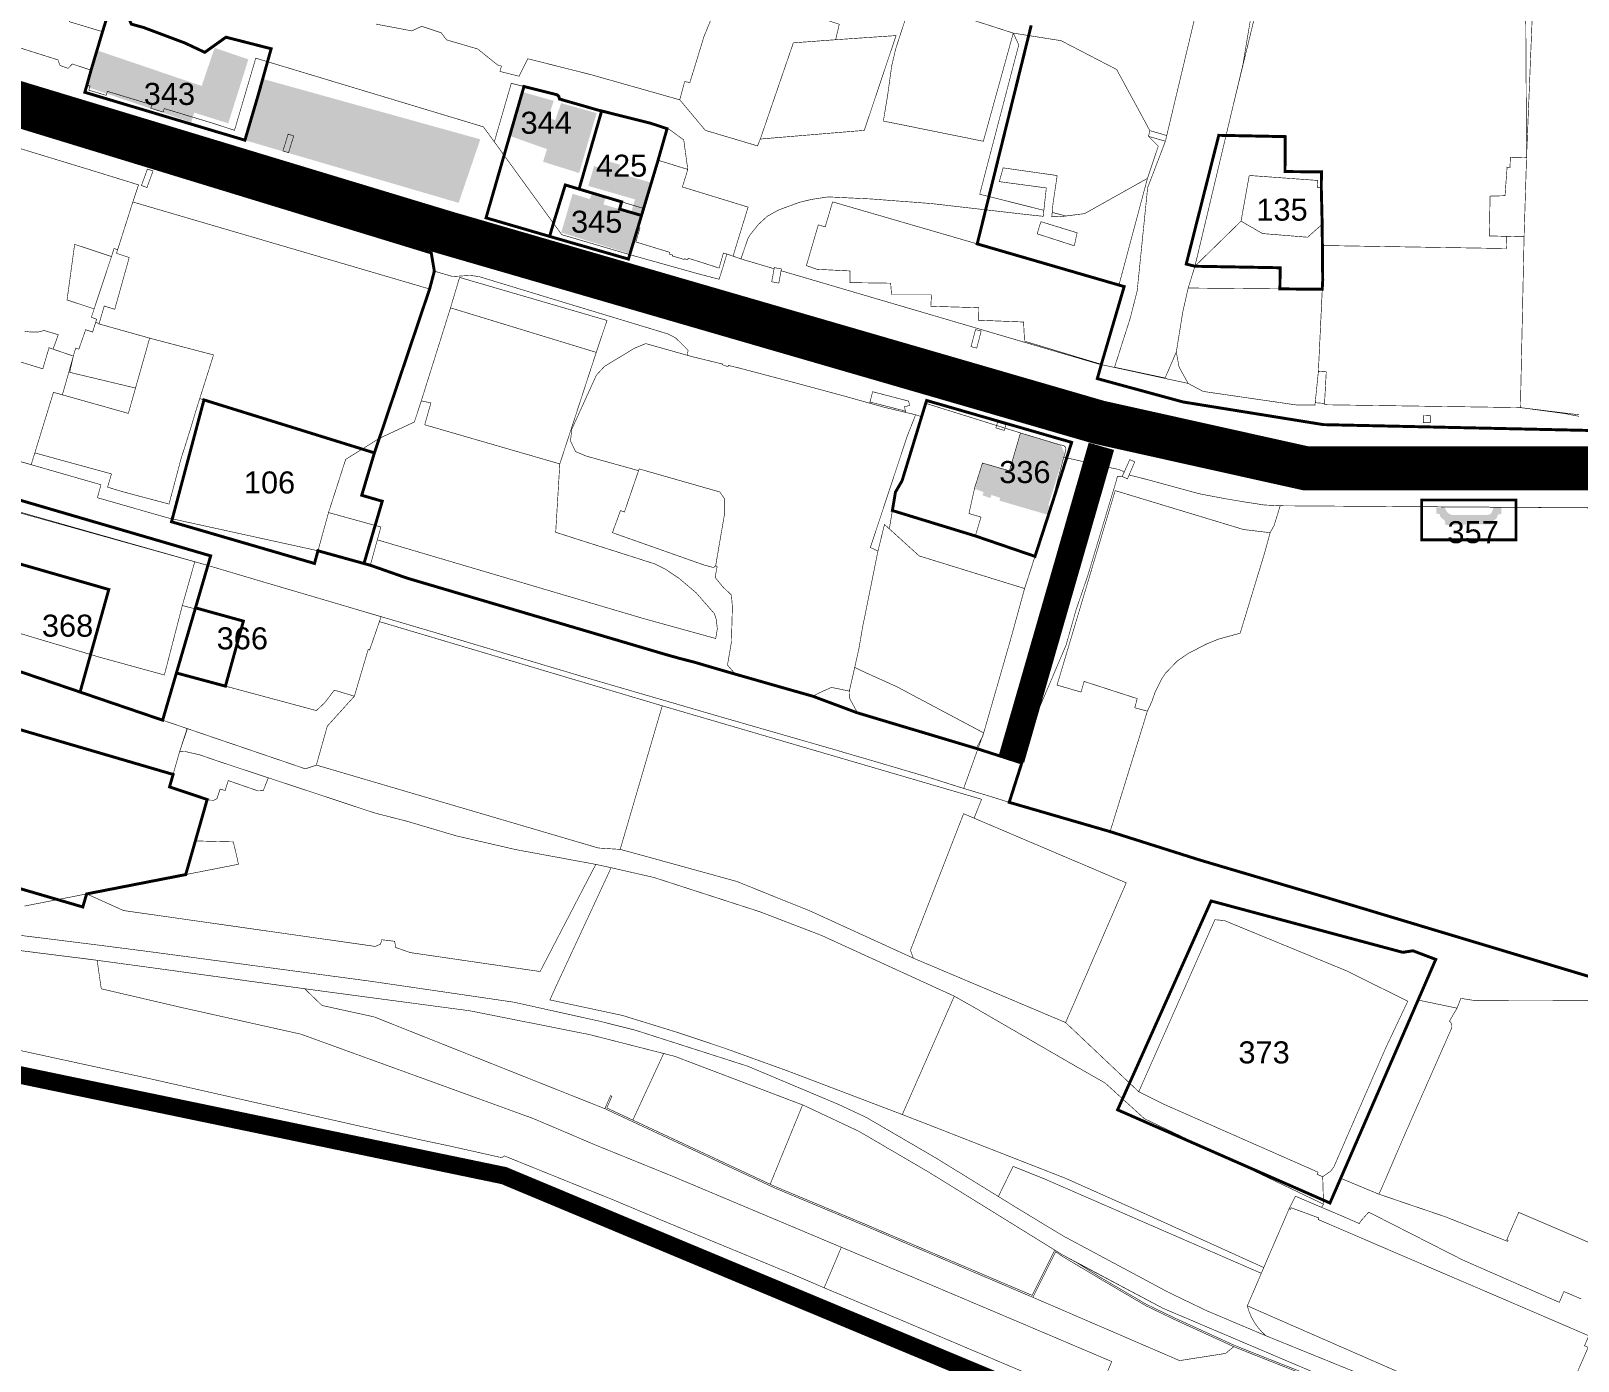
# Model space of a CAD drawing. Header units: millimetres. Extents: x 21689 to 31331, y 37531 to 43751.
# Drawn here: x 28559 to 29086, y 41698 to 42151 of the extents above; entities that cross this region are included whole.
import ezdxf

# ---------------------------------------------------------------- set-up
doc = ezdxf.new("R2010")
doc.units = ezdxf.units.MM
for name, pattern in [('DASHEDX2', [1.5, 1, -0.5]), ('g5_084', [0.4, 0.2, -0.2]), ('МЕЖА', [4, 1, -1, 1, -1])]:
    doc.linetypes.add(name, pattern=pattern)
for name, color, linetype, lineweight in [('0 . 11 - границы ДМ проект', 10, 'МЕЖА', 0), ('00 границы ОКН', 1, 'Continuous', 40), ('00 номер ОКН', 7, 'Continuous', 15), ('00 Разраб границы', 5, 'g5_084', 50), ('CONTUR', 150, 'Continuous', 9)]:
    doc.layers.add(name, color=color, linetype=linetype, lineweight=lineweight)
doc.layers.add('0.1 ОКН', color=1, linetype='Continuous', lineweight=9, transparency=0.4)
doc.layers.add('00 Дороги', color=252, linetype='Continuous', lineweight=9, transparency=0.2)
doc.layers.add('00 Парки и скверы', color=114, linetype='Continuous', lineweight=9, true_color=0x00a945, transparency=0.5)
doc.styles.get("Standard").update_dxf_attribs({"font": 'arial.ttf'})

# ---------------------------------------------------------------- blocks, each defined once
blk = doc.blocks.new('участки все')
at = {"layer": 'CONTUR', "const_width": 0.2}
for points in [[(6113.28, 4050.39), (6057.88, 4073.92), (6023.74, 4092.07), (5978.24, 4120.21), (5954.34, 4134.17), (5935.6, 4143), (5891.62, 4159.72), (5862.56, 4167.13), (5821.76, 4175.24), (5772.3, 4181.83), (5711.33, 4190.2), (5693.03, 4192.68), (5613.28, 4202.7)], [(5613.28, 4207.82), (5693.76, 4197.81), (5712.04, 4195.46), (5788.11, 4185.29), (5836.78, 4178.17), (5865.98, 4171.69), (5878.03, 4168.67), (5916.4, 4156.38), (5947.48, 4143.3), (5956.84, 4138.92), (5980.92, 4124.88), (6008.83, 4107.67), (6023.93, 4098.53), (6059.59, 4079.44), (6072.61, 4073.16), (6092.92, 4064.57), (6148.87, 4041.85)], [(6090.88, 4531.84), (6085.15, 4497.58), (6081.51, 4482.32), (6074.33, 4452.09), (6068.8, 4428.84), (6066.49, 4421.43), (6064.66, 4413.31), (6062.45, 4399.63), (6058.63, 4390.79), (6041.41, 4394.45), (6046.74, 4411.14), (6049.12, 4420.46), (6052.68, 4455.59), (6058.73, 4471.43), (6059.19, 4473.38), (6077.66, 4550.91)], [(6077.66, 4550.91), (6059.19, 4473.38), (6053.44, 4475.04), (6042.13, 4495.86), (6023.19, 4505.68), (6006.91, 4508.26), (5972.21, 4519.42)], [(5664.66, 4504.45), (5681.46, 4499.14), (5682.16, 4497.25), (5684.95, 4496.24), (5686.35, 4497.74), (5692.75, 4495.64), (5691.32, 4490.54), (5692.39, 4490.22), (5691.98, 4488.85), (5697.9, 4487.06), (5698.32, 4488.42), (5713.46, 4483.85), (5713.1, 4482.65), (5717.31, 4481.37), (5717.67, 4482.57), (5734.27, 4477.55), (5741.61, 4475.14), (5748.86, 4499.73), (5826.41, 4476.33), (5853.08, 4439.61), (5876.25, 4432.8), (5899.3, 4426.35), (5906.69, 4424.41), (5908.2, 4429.16), (5909.34, 4433.03), (5914.14, 4431.34), (5925.44, 4428), (5924.62, 4423.57), (5927.04, 4423.1), (5927.82, 4427.32), (6035.75, 4395.6), (6066.46, 4388.94), (6071.6, 4386.21), (6103.4, 4381.59), (6109.68, 4381.59), (6109.76, 4382.37), (6112.93, 4382.12), (6112.92, 4381.67), (6179.67, 4380.7), (6194.71, 4378.68), (6199.6, 4377.73)], [(6233.84, 4346.38), (6097.84, 4347.26), (6092.39, 4347.53), (6086.16, 4348.49), (6079.28, 4349.64), (6073.12, 4350.8), (6070.04, 4351.42), (6052.56, 4356.18), (6046.82, 4357.64), (6046.39, 4357.81), (6048.29, 4362.23), (6046.61, 4363.01), (6044.74, 4358.81), (6042.85, 4359.63), (6039.67, 4360.27), (6030.59, 4362.34), (6024.1, 4363.8), (6024.54, 4365.15), (6024.86, 4366.63), (6024.69, 4367.23), (6024.22, 4367.69), (6023.65, 4367.87), (6022.89, 4367.99), (6009.22, 4372.11), (5977.08, 4382.15), (5975.75, 4377.56), (5973.65, 4378.25), (5970.13, 4379.1), (5970.22, 4379.43), (5969.82, 4380.97), (5971.61, 4381.44), (5971.24, 4382.92), (5969.18, 4383.45), (5959, 4386.11), (5958.1, 4382.61), (5958, 4382.2), (5949.48, 4384.59), (5932.46, 4389.18), (5913.45, 4394.2), (5909.85, 4395.06), (5909.73, 4394.66), (5907.82, 4395.27), (5907.9, 4395.53), (5897.64, 4398.02), (5895.83, 4398.54), (5896.15, 4400.21), (5891.93, 4404.4), (5889.32, 4405.78), (5850.09, 4417.66), (5824.92, 4425.32), (5821.96, 4425.72), (5815.91, 4425.35), (5809.69, 4427.17), (5808.08, 4421.1), (5706.98, 4450.74), (5708.92, 4456.57), (5694.33, 4461.09), (5630.89, 4480.43)], [(6199.6, 4378.25), (6179.67, 4380.7), (6180.92, 4438.88), (6181.76, 4465.86), (6183.94, 4520.01), (6184.88, 4541.5), (6185.54, 4566), (6184.85, 4566), (6184.86, 4571.83), (6184.9, 4588.91), (6184.91, 4591.86), (6195.18, 4606.3), (6197.83, 4674.76), (6198.73, 4682.18), (6201.6, 4691.06)], [(5666.76, 4362.86), (5696.12, 4354.42), (5694.92, 4350.01), (5701.48, 4348.13), (5718.74, 4343.18), (5770.06, 4331.93), (5787.88, 4327), (5800.38, 4322.62), (5856.5, 4306.06), (5888, 4296.76), (5893.2, 4295.28), (5898.26, 4293.99), (5903.23, 4292.52), (5912.23, 4289.9), (5938.74, 4282.35), (5953.71, 4276.76), (5958.28, 4275.43), (5994.96, 4264.75), (5990.01, 4250.98), (5977.48, 4254.95), (5968.97, 4257.45), (5963.25, 4259.14), (5956.8, 4261.04), (5950.9, 4262.74), (5945.91, 4264.24), (5934.73, 4267.44), (5907.02, 4275.42), (5881.16, 4282.95), (5862.09, 4288.51), (5810.17, 4304.01), (5799.37, 4307.19), (5780.81, 4312.66), (5773.02, 4314.96), (5751.35, 4321.34), (5732.09, 4327.06), (5630.4, 4355.94)], [(5905.07, 4515.71), (5901.56, 4507.13), (5896.74, 4491.43), (5894.97, 4491.74), (5893.29, 4485.54), (5863.18, 4494.07), (5841.55, 4499.53), (5838.54, 4493.58), (5832.03, 4495.21), (5832.55, 4497), (5831.16, 4497.46), (5824.47, 4502.85), (5822.73, 4503.36), (5813.87, 4505.96), (5812, 4508.37), (5805.43, 4510.58), (5802, 4509.02), (5789.82, 4511.33)], [(5669.31, 4516.8), (5680.1, 4513.73), (5680.69, 4515.44), (5683.74, 4514.39), (5684.17, 4515.63), (5686.22, 4515.03), (5685.37, 4512.14), (5696.65, 4508.75), (5692.75, 4495.64), (5686.35, 4497.74), (5684.95, 4496.24), (5682.16, 4497.25), (5681.46, 4499.14), (5664.66, 4504.45)], [(6181.46, 4518.89), (6181.76, 4465.86), (6176.26, 4466), (6176.11, 4462.47), (6175.13, 4462.61), (6174.43, 4452.87), (6169.34, 4452.73), (6169.07, 4439.18), (6175.02, 4439.03), (6174.89, 4434.88), (6112.22, 4435.91), (6112.15, 4443.15), (6111.85, 4455.57), (6110.46, 4455.67), (6110.64, 4458.07), (6108.74, 4458.21), (6090.35, 4459.55), (6087.29, 4459.76), (6084.5, 4444.21), (6068.79, 4428.85), (6074.33, 4452.09), (6081.51, 4482.32), (6093.62, 4532.31)], [(5630.89, 4480.43), (5694.33, 4461.09), (5708.92, 4456.57), (5706.98, 4450.74), (5701.8, 4434.48), (5700.58, 4434.88), (5699.71, 4432.15), (5687.16, 4436.32), (5684.57, 4417.37), (5693.79, 4414.31), (5692.85, 4411.45), (5694.65, 4410.81), (5693.28, 4406.44), (5690.91, 4407.23), (5688.59, 4400.6), (5687.51, 4400.94), (5686.72, 4398.24), (5679.8, 4400.61), (5681.59, 4405.52), (5676.73, 4406.96), (5674.67, 4406.41), (5672.23, 4406.42), (5670.15, 4406.72)], [(6218.13, 4182.39), (6113.22, 4213.94), (6070.5, 4226.58), (6039.9, 4236.27), (6052.59, 4277.3), (6054.06, 4280.44), (6055.29, 4283.92), (6057.48, 4288.28), (6058.81, 4290.27), (6062.79, 4294.4), (6066.51, 4296.95), (6072.71, 4300.18), (6076.89, 4301.86), (6084.2, 4303.85), (6092.59, 4331.41), (6094.42, 4338.09), (6095.79, 4340.64), (6097.84, 4347.26), (6097.84, 4347.26), (6230.86, 4346.35)], [(5670.09, 4210.91), (5691.25, 4215.05), (5742.96, 4225.15), (5742.31, 4228.16), (5741.2, 4232.77), (5728.28, 4233.1), (5732.31, 4247.21), (5719.49, 4251.51), (5722.95, 4263.63), (5725.47, 4271.38), (5613.72, 4309.47)], [(5668.5, 4161.74), (5711.17, 4152.47), (5804.86, 4131.31), (5815.43, 4129.07), (5831.62, 4125.44), (5832.63, 4125.26), (5833.59, 4125.79), (5859.45, 4115.34), (5870.62, 4110.84), (5887.23, 4103.86), (5904.65, 4096.66), (5931.94, 4085.4), (5942.48, 4080.88), (5948.34, 4094.69), (5890.36, 4119.07), (5864.54, 4129.54), (5843.52, 4138.49), (5800.94, 4153.96), (5764.26, 4167.27), (5723.15, 4176.45), (5696.23, 4182.73), (5694.81, 4192.44), (5613.28, 4202.7)], [(6040.46, 4055.76), (6002.41, 4071.91), (5974.37, 4083.78), (5948.34, 4094.69), (5890.36, 4119.07), (5864.54, 4129.54), (5843.52, 4138.49), (5800.94, 4153.96), (5764.26, 4167.27), (5723.15, 4176.45), (5696.23, 4182.73), (5694.81, 4192.44), (5694.81, 4192.44), (5711.33, 4190.2), (5765.5, 4182.75), (5771.46, 4177.04), (5789.2, 4173.16), (5867.78, 4141.89), (5882.53, 4135.01), (5925.5, 4114.95), (5955.3, 4102.48), (6013.56, 4077.65), (6063.57, 4056.08), (6079.25, 4058.54), (6082.03, 4060.83), (6086.43, 4059.07), (6103.58, 4052.29)], [(6148.87, 4041.85), (6092.92, 4064.57), (6091.46, 4065.97), (6090.15, 4067.51), (6088.99, 4069.17), (6088.01, 4070.95), (6087.22, 4072.82), (6086.63, 4074.74), (6180.34, 4033.74)], [(6202.99, 4064.55), (6110.75, 4104.15), (6110.99, 4104.69), (6101.57, 4108.15), (6101.33, 4107.59), (6100.87, 4107.8), (6103.02, 4112.08), (6119.81, 4104.94), (6124.84, 4102.74), (6125.16, 4103.48), (6128, 4106.65), (6160.13, 4090.3), (6192.93, 4075.93), (6194.48, 4079.6), (6200.37, 4077.1)], [(6207.66, 4094.33), (6179.08, 4106.58), (6177.05, 4101.91), (6175.05, 4097.28), (6175.49, 4097.09), (6175.27, 4096.71), (6154.08, 4105.08), (6131.42, 4112.79), (6132.24, 4114.45), (6132.81, 4115.74), (6139.77, 4131.95), (6156.23, 4169.3), (6156.33, 4169.75), (6156.27, 4170.63), (6155.85, 4171.41), (6155.51, 4171.72), (6158.08, 4176.14), (6159.37, 4179.47), (6163.81, 4178.78), (6219.31, 4178.68)], [(6103.58, 4052.29), (6086.43, 4059.07), (6082.03, 4060.83), (6061.8, 4070.09), (6052.05, 4074.79), (6035.74, 4084.37), (6023.51, 4091.68), (6021.34, 4093.19), (6013.56, 4077.65), (5955.3, 4102.48), (5925.5, 4114.95), (5882.53, 4135.01), (5867.78, 4141.89), (5869.72, 4146.36), (5869.72, 4146.36), (5870.18, 4146.14), (5868.43, 4142.14), (5882.75, 4135.47), (5925.69, 4115.41), (5955.5, 4102.94), (6013.33, 4078.31), (6021.06, 4093.72), (6023.74, 4092.07), (6028.55, 4089.45), (6035.98, 4084.79), (6052.29, 4075.23), (6062, 4070.55), (6082.23, 4061.29), (6086.61, 4059.53), (6103.76, 4052.75)]]:
    blk.add_lwpolyline(points, dxfattribs=at)
for points in [[(5972.21, 4519.42), (6006.91, 4508.26), (6005.37, 4502.7), (6001.36, 4488.21), (5997.93, 4475.8), (5996.71, 4471.42), (5962.66, 4478.31), (5963.34, 4482.41), (5964.04, 4486.61), (5965.5, 4497.13), (5965.67, 4497.82), (5966.82, 4502.76), (5968.38, 4507.59), (5970.57, 4514.34), (5972.21, 4519.42)], [(5905.07, 4515.71), (5916.8, 4515.49), (5935.28, 4515.34), (5947.64, 4511.26), (5946.39, 4506.01), (5931.99, 4504.94), (5920.73, 4472.18), (5919.8, 4469.84), (5902.02, 4475.13), (5893.29, 4485.54), (5894.97, 4491.74), (5896.74, 4491.43), (5901.56, 4507.13), (5905.07, 4515.71)], [(5931.99, 4504.94), (5946.39, 4506.01), (5966.99, 4507.42), (5956.15, 4475.14), (5920.73, 4472.18), (5931.99, 4504.94)], [(6052.62, 4458.78), (6056.31, 4469.77), (6052.98, 4473.09), (6053.44, 4475.04), (6042.13, 4495.86), (6023.19, 4505.68), (6006.91, 4508.26), (6008.78, 4504.27), (5995.48, 4453.38), (6017.32, 4447.9), (6018.16, 4455.52), (6002.14, 4457.67), (6003.45, 4462.36), (6021.87, 4459.74), (6021.2, 4455.27), (6020.45, 4450.27), (6020.16, 4447.17), (6024.89, 4445.98), (6031.2, 4446.77), (6052.62, 4458.78)], [(5889.77, 4475.44), (5894.65, 4471.87), (5896.03, 4461.83), (5885.91, 4464.95), (5880.99, 4448.54), (5854.3, 4456.54), (5850.26, 4443.49), (5830.12, 4471.22), (5835.9, 4491.16), (5851.47, 4487.27), (5852.1, 4486.69), (5852.33, 4485.81), (5865.19, 4482.11), (5883.42, 4477.56), (5889.77, 4475.44)], [(6053.44, 4475.04), (6059.19, 4473.38), (6058.73, 4471.43), (6052.98, 4473.09), (6053.44, 4475.04)], [(5759.89, 4473.85), (5761.79, 4473.25), (5760.02, 4467.53), (5758.11, 4468.11), (5759.89, 4473.85)], [(5758.11, 4468.11), (5759.89, 4473.85), (5761.79, 4473.25), (5760.02, 4467.53), (5758.11, 4468.11)], [(5885.91, 4464.95), (5896.03, 4461.83), (5894.19, 4455.86), (5913.14, 4450.04), (5915.85, 4449.21), (5916.57, 4448.99), (5911.45, 4432.29), (5909.34, 4433.03), (5908.18, 4433.37), (5906.69, 4428.24), (5901.91, 4429.78), (5896.16, 4431.59), (5896.04, 4431.09), (5894.88, 4431.4), (5894.8, 4431.15), (5890.76, 4432.37), (5890.86, 4432.65), (5889.71, 4432.99), (5889.88, 4433.59), (5878.35, 4437.12), (5879.73, 4441.88), (5879.06, 4442.09), (5885.91, 4464.95)], [(5709.91, 4456.36), (5711.95, 4461.95), (5713.86, 4461.31), (5711.8, 4455.67), (5709.91, 4456.36)], [(5709.91, 4456.36), (5711.95, 4461.95), (5713.86, 4461.31), (5711.8, 4455.67), (5709.91, 4456.36)], [(5943.83, 4452.47), (5958.46, 4451.77), (5979.09, 4450.19), (6010.94, 4446.52), (6017.11, 4445.85), (6018.16, 4455.52), (6002.14, 4457.67), (6003.45, 4462.36), (6021.86, 4459.74), (6021.2, 4455.28), (6020.45, 4450.27), (6020.02, 4445.71), (6022.71, 4445.69), (6031.2, 4446.77), (6052.62, 4458.78), (6042.91, 4422.44), (6035.29, 4424.65), (5945.36, 4450.77), (5942.84, 4442.27), (5940.49, 4442.95), (5936.44, 4429.08), (5940.03, 4427.8), (5951.28, 4427.25), (5951.25, 4423.27), (5965.14, 4423.08), (5965.44, 4419.11), (5979.05, 4419.12), (5978.82, 4415.21), (5995.08, 4414.73), (5995, 4410.47), (6010.42, 4409.85), (6010.74, 4403.32), (6035.79, 4395.75), (6035.75, 4395.6), (5927.82, 4427.32), (5927.92, 4427.92), (5925.51, 4428.39), (5925.44, 4428), (5914.14, 4431.34), (5916.46, 4438.16), (5917.19, 4439.47), (5920.12, 4443.12), (5923.17, 4445.91), (5926.97, 4448.02), (5933.98, 4450.59), (5938.14, 4451.61), (5943.83, 4452.47)], [(6112.15, 4443.15), (6111.85, 4455.57), (6110.46, 4455.67), (6110.64, 4458.07), (6108.74, 4458.21), (6090.35, 4459.55), (6087.29, 4459.76), (6084.5, 4444.21), (6091.82, 4439.98), (6107.17, 4438.73), (6112.15, 4443.15)], [(5854.3, 4456.54), (5850.26, 4443.49), (5853.08, 4439.61), (5876.25, 4432.8), (5879.06, 4442.09), (5880.99, 4448.54), (5854.3, 4456.54)], [(5712.71, 4404.36), (5713.78, 4404.07), (5732.93, 4399.04), (5734.48, 4398.64), (5729.77, 4383.77), (5785.12, 4366.57), (5790.94, 4370.22), (5808.08, 4421.1), (5706.98, 4450.74), (5701.42, 4433.26), (5705.75, 4431.82), (5700.82, 4414.2), (5697.23, 4415.29), (5695.46, 4409.2), (5712.71, 4404.36)], [(5945.36, 4450.77), (6035.29, 4424.65), (6044.69, 4421.93), (6036.92, 4395.44), (6010.74, 4403.32), (6010.42, 4409.85), (5995, 4410.47), (5995.08, 4414.73), (5978.82, 4415.21), (5979.05, 4419.12), (5965.44, 4419.11), (5965.14, 4423.08), (5951.25, 4423.27), (5951.28, 4427.25), (5940.03, 4427.8), (5936.44, 4429.08), (5940.49, 4442.95), (5942.84, 4442.27), (5945.36, 4450.77)], [(6016.35, 4444.02), (6028.67, 4440.24), (6028.47, 4439.46), (6027.73, 4435.81), (6015.05, 4439.89), (6016.06, 4443.25), (6016.35, 4444.02)], [(6015.05, 4439.89), (6016.06, 4443.25), (6016.35, 4444.02), (6028.67, 4440.24), (6028.47, 4439.46), (6027.73, 4435.81), (6015.05, 4439.89)], [(5879.06, 4442.09), (5879.73, 4441.88), (5878.35, 4437.12), (5889.88, 4433.59), (5889.71, 4432.99), (5890.86, 4432.65), (5890.76, 4432.37), (5894.8, 4431.15), (5894.88, 4431.4), (5896.04, 4431.09), (5896.16, 4431.59), (5901.91, 4429.78), (5906.69, 4428.24), (5908.18, 4433.37), (5909.34, 4433.03), (5908.2, 4429.16), (5906.69, 4424.41), (5899.3, 4426.35), (5876.25, 4432.8), (5879.06, 4442.09)], [(6112.22, 4435.91), (6174.89, 4434.88), (6175.02, 4439.03), (6180.92, 4438.88), (6179.67, 4380.7), (6112.92, 4381.67), (6113.53, 4392.88), (6110.85, 4393.05), (6112.33, 4424.11), (6112.22, 4435.91)], [(5684.57, 4417.37), (5687.16, 4436.32), (5699.71, 4432.15), (5699.5, 4431.53), (5693.79, 4414.31), (5684.57, 4417.37)], [(5927.92, 4427.92), (5927.04, 4423.1), (5924.62, 4423.57), (5925.51, 4428.39), (5927.92, 4427.92)], [(5864.84, 4399.51), (5815.2, 4414.68), (5818.29, 4425.04), (5868.51, 4410.39), (5864.84, 4399.51)], [(5597.14, 4418.37), (5676.3, 4393.91), (5678.44, 4401.1), (5679.8, 4400.61), (5686.72, 4398.24), (5682.98, 4385.05), (5679.94, 4385.91), (5673.59, 4365.26), (5672.36, 4361.26), (5666.76, 4362.86), (5624.11, 4375.52), (5623.43, 4375.72), (5623.89, 4377.35), (5596.1, 4385.65), (5590.79, 4395.94), (5597.14, 4418.37)], [(6066.49, 4421.43), (6112.17, 4421), (6110.85, 4393.05), (6109.68, 4381.59), (6103.4, 4381.59), (6071.6, 4386.21), (6066.46, 4388.94), (6063.38, 4394.55), (6062.45, 4399.63), (6064.66, 4413.31), (6066.49, 4421.43)], [(5805.25, 4383.01), (5808.51, 4382.3), (5806.42, 4374.85), (5852.43, 4361.52), (5864.84, 4399.51), (5815.2, 4414.68), (5805.25, 4383.01)], [(5686.72, 4398.24), (5687.51, 4400.94), (5688.59, 4400.6), (5690.91, 4407.23), (5693.28, 4406.44), (5694.32, 4409.71), (5695.5, 4409.37), (5695.46, 4409.2), (5712.71, 4404.36), (5707.89, 4387.36), (5688.07, 4392.09), (5685.47, 4392.71), (5686.72, 4398.24)], [(5994.05, 4407.27), (5995.98, 4406.77), (5994.46, 4400.97), (5992.52, 4401.48), (5994.05, 4407.27)], [(5994.05, 4407.27), (5995.98, 4406.77), (5994.46, 4400.97), (5992.52, 4401.48), (5994.05, 4407.27)], [(5712.71, 4404.36), (5713.78, 4404.07), (5732.93, 4399.04), (5734.48, 4398.64), (5728.59, 4380.05), (5726.59, 4373.35), (5723.35, 4363.12), (5719.31, 4347.85), (5712.88, 4349.56), (5712.11, 4349.75), (5710.27, 4350.26), (5709.41, 4350.47), (5706.26, 4351.32), (5705.42, 4351.55), (5703.55, 4352.05), (5702.68, 4352.29), (5698.38, 4353.61), (5699.71, 4358.11), (5673.59, 4365.26), (5679.94, 4385.91), (5705.45, 4378.73), (5712.71, 4404.36)], [(5952.89, 4292.19), (5954.31, 4298.53), (5955.6, 4306.03), (5960.81, 4331.82), (5958.22, 4333.06), (5970.79, 4371), (5973.65, 4378.25), (5962.77, 4380.86), (5949.48, 4384.59), (5932.46, 4389.18), (5913.45, 4394.2), (5909.85, 4395.06), (5909.73, 4394.66), (5907.82, 4395.27), (5907.9, 4395.53), (5897.64, 4398.02), (5881.71, 4402.5), (5877.85, 4400.92), (5867.62, 4394.71), (5864.89, 4391.75), (5856.53, 4373.38), (5856.08, 4369.33), (5857.8, 4365.71), (5861.5, 4364.17), (5879.26, 4359.22), (5879.46, 4359.83), (5880.06, 4359.65), (5884.38, 4358.41), (5906.96, 4351.96), (5908.51, 4349.66), (5908.49, 4344.15), (5905.52, 4326.81), (5906.04, 4326.61), (5905.34, 4322.86), (5907.93, 4319.69), (5910.9, 4316.86), (5911.22, 4312.84), (5910.9, 4300.85), (5909.55, 4292.99), (5912.23, 4289.9), (5938.74, 4282.35), (5940.21, 4283.26), (5944.98, 4285.4), (5951.05, 4284.14), (5951.15, 4284.51), (5952.89, 4292.19)], [(5959, 4386.11), (5969.18, 4383.45), (5971.24, 4382.92), (5971.61, 4381.44), (5969.82, 4380.97), (5970.19, 4379.5), (5958.1, 4382.61), (5959, 4386.11)], [(5556.97, 4379.69), (5556.15, 4377.01), (5553.08, 4366.84), (5552.64, 4362.77), (5553.19, 4354.55), (5561.67, 4339.63), (5601.15, 4323.31), (5622.93, 4317.38), (5695.69, 4295.67), (5717.72, 4289.62), (5723.84, 4313.28), (5728.08, 4328.19), (5567.2, 4373.13), (5557.83, 4380.23), (5556.97, 4379.69)], [(5785.12, 4366.57), (5790.94, 4370.22), (5802.88, 4375.78), (5805.25, 4383.01), (5808.51, 4382.3), (5806.42, 4374.85), (5852.43, 4361.52), (5851.03, 4338.22), (5884.76, 4327.47), (5888.39, 4325.67), (5893.02, 4322.57), (5898.81, 4317.68), (5905.1, 4310.5), (5905.7, 4308.63), (5906.1, 4305.38), (5905.54, 4302.05), (5881.18, 4308.78), (5790.27, 4335.66), (5791.47, 4340.02), (5773.64, 4344.95), (5779.49, 4363.07), (5785.12, 4366.57)], [(5964.69, 4339.4), (5966.77, 4351.9), (5969.03, 4355.79), (5975.75, 4377.56), (5977.08, 4382.15), (6009.22, 4372.11), (6009.35, 4372.07), (6005.6, 4359.16), (5996.42, 4361.82), (5993.82, 4353.63), (5991.81, 4344.62), (5995.91, 4343.39), (5993.99, 4336.98), (6014.32, 4330.03), (6010.76, 4319.07), (5974.85, 4330.18), (5964.69, 4339.4)], [(6001.55, 4375.71), (6004.42, 4374.84), (6003.84, 4372.93), (6000.98, 4373.79), (6001.55, 4375.71)], [(6146.61, 4378.01), (6147.31, 4378), (6148.31, 4377.98), (6149.01, 4377.97), (6149, 4377.28), (6148.99, 4376.28), (6148.98, 4375.58), (6148.28, 4375.58), (6147.28, 4375.6), (6146.58, 4375.6), (6146.59, 4376.31), (6146.6, 4377.31), (6146.61, 4378.01)], [(6149.01, 4377.97), (6149, 4377.28), (6148.99, 4376.28), (6148.98, 4375.58), (6148.28, 4375.58), (6147.28, 4375.6), (6146.58, 4375.6), (6146.59, 4376.31), (6146.6, 4377.31), (6146.61, 4378.01), (6147.31, 4378), (6148.31, 4377.98), (6149.01, 4377.97)], [(5996.42, 4361.82), (6005.6, 4359.16), (6009.35, 4372.07), (6022.89, 4367.99), (6023.65, 4367.87), (6024.22, 4367.69), (6024.69, 4367.23), (6024.86, 4366.63), (6024.54, 4365.15), (6024.1, 4363.8), (6018.98, 4344.36), (6014.32, 4330.03), (5993.99, 4336.98), (5995.91, 4343.39), (5991.81, 4344.62), (5993.82, 4353.63), (5996.42, 4361.82)], [(6024.1, 4363.8), (6030.59, 4362.34), (6039.67, 4360.27), (6042.85, 4359.63), (6044.7, 4358.83), (6044.03, 4357.23), (6042.41, 4357.33), (6041.79, 4355.05), (6038.64, 4344.63), (6032.32, 4323.56), (6028.3, 4311.81), (6024.88, 4299.73), (6014.61, 4275.66), (6013.74, 4272.54), (6011.4, 4264.86), (6009.81, 4259.64), (6005.52, 4246.26), (5997.58, 4248.72), (5990.01, 4250.98), (5994.96, 4264.75), (5996.83, 4269.9), (6005.96, 4301.59), (6010.77, 4319.07), (6018.98, 4344.36), (6024.1, 4363.8)], [(5879.46, 4359.83), (5880.06, 4359.65), (5884.38, 4358.41), (5906.96, 4351.96), (5908.51, 4349.66), (5908.49, 4344.15), (5905.52, 4326.81), (5904.84, 4326.22), (5901.7, 4327.04), (5870.37, 4338.1), (5870.91, 4339.69), (5871.05, 4339.98), (5873.1, 4345.63), (5874.45, 4345.14), (5875.62, 4348.6), (5879.26, 4359.22), (5879.46, 4359.83)], [(6044.03, 4357.23), (6046.61, 4363.01), (6048.29, 4362.23), (6045.8, 4356.43), (6044.03, 4357.23)], [(6041.62, 4352.42), (6085.34, 4339.17), (6094.42, 4338.09), (6092.59, 4331.41), (6084.2, 4303.85), (6076.89, 4301.86), (6072.72, 4300.17), (6066.51, 4296.95), (6062.79, 4294.4), (6058.81, 4290.27), (6057.48, 4288.28), (6055.29, 4283.92), (6054.06, 4280.44), (6052.6, 4277.3), (6048.3, 4278.46), (6049.13, 4281.57), (6031.04, 4287.43), (6030.01, 4283.81), (6023.24, 4285.76), (6021.82, 4286.17), (6041.62, 4352.42)], [(5791.47, 4340.02), (5773.64, 4344.95), (5770.06, 4331.93), (5787.88, 4327), (5791.47, 4340.02)], [(5561.67, 4339.63), (5601.15, 4323.31), (5622.93, 4317.38), (5695.69, 4295.67), (5717.72, 4289.62), (5723.84, 4313.28), (5728.22, 4312.14), (5721.84, 4290.31), (5769.51, 4277.5), (5772.26, 4280.08), (5775.62, 4284.45), (5782.45, 4282.4), (5773.24, 4272.21), (5769.49, 4258.94), (5767.75, 4258.33), (5765.76, 4257.65), (5613.72, 4309.47), (5605.95, 4313.14), (5595.15, 4317.66), (5581.16, 4324.56), (5579.35, 4321.6), (5561.1, 4333.22), (5561.67, 4339.63)], [(6010.76, 4319.07), (6005.96, 4301.59), (5996.83, 4269.9), (5967.18, 4285.65), (5956.22, 4290.6), (5952.89, 4292.19), (5954.31, 4298.53), (5955.6, 4306.03), (5960.81, 4331.82), (5963.04, 4340.89), (5974.85, 4330.18), (6010.76, 4319.07)], [(5728.08, 4328.19), (5732.09, 4327.06), (5751.35, 4321.34), (5773.02, 4314.96), (5780.81, 4312.66), (5791.56, 4309.47), (5790.98, 4307.8), (5787.64, 4298.15), (5787.15, 4298.31), (5785.21, 4291.74), (5782.45, 4282.4), (5775.62, 4284.45), (5772.26, 4280.08), (5769.51, 4277.5), (5721.84, 4290.31), (5728.22, 4312.14), (5723.84, 4313.28), (5728.08, 4328.19)], [(5790.98, 4307.8), (5887.33, 4279.12), (5873, 4230.22), (5865.6, 4230.68), (5769.49, 4258.94), (5773.24, 4272.21), (5782.45, 4282.4), (5785.21, 4291.74), (5787.15, 4298.31), (5787.64, 4298.15), (5790.98, 4307.8)], [(5996.82, 4269.89), (5996.49, 4268.75), (5994.29, 4264.61), (5953.79, 4276.84), (5951.06, 4281.85), (5951.15, 4284.51), (5952.9, 4292.19), (5956.23, 4290.6), (5967.19, 4285.65), (5996.82, 4269.89)], [(5887.33, 4279.12), (5996.11, 4247.29), (5993.56, 4240.86), (5989.99, 4242.37), (5971.87, 4195.83), (5972.89, 4193.16), (5937.41, 4209.37), (5925.73, 4214.04), (5921.98, 4215.57), (5912.73, 4219.29), (5882.11, 4227.74), (5873, 4230.22), (5887.33, 4279.12)], [(5722.95, 4263.63), (5724.86, 4263.54), (5729.67, 4262.45), (5736.6, 4260.07), (5753.14, 4254.6), (5768.52, 4249.52), (5787.09, 4243.37), (5789.52, 4242.58), (5800.21, 4239.84), (5817.18, 4234.82), (5837.31, 4230.17), (5864.69, 4225.11), (5869.92, 4223.98), (5884.6, 4220.62), (5920.61, 4208.96), (5941.47, 4200.96), (5986.82, 4180.22), (5993.56, 4176.41), (6025.59, 4157.85), (6038.22, 4150.62), (6051.6, 4138.48), (6112.59, 4109.37), (6112.32, 4118.73), (6110.43, 4119.53), (6110.75, 4120.26), (6107.17, 4121.84), (6057.87, 4143.55), (6049.65, 4147.66), (6024.74, 4171.23), (5972.89, 4193.16), (5937.41, 4209.37), (5925.73, 4214.04), (5921.98, 4215.57), (5912.73, 4219.29), (5882.11, 4227.74), (5873, 4230.22), (5865.6, 4230.68), (5769.52, 4258.93), (5767.75, 4258.33), (5765.76, 4257.65), (5725.58, 4271.34), (5722.95, 4263.63)], [(5722.95, 4263.63), (5724.86, 4263.54), (5729.67, 4262.45), (5736.6, 4260.07), (5753.14, 4254.6), (5751.41, 4250.24), (5749.63, 4250.14), (5739.47, 4253.66), (5738.42, 4250.25), (5736.72, 4250.77), (5735.61, 4247.44), (5734.49, 4246.95), (5732.88, 4247.02), (5732.31, 4247.21), (5719.49, 4251.51), (5722.95, 4263.63)], [(5753.14, 4254.6), (5768.52, 4249.52), (5787.09, 4243.37), (5789.52, 4242.58), (5800.21, 4239.84), (5817.18, 4234.82), (5837.31, 4230.17), (5864.69, 4225.11), (5845.72, 4188.61), (5801.51, 4195.06), (5796.56, 4196.79), (5796.16, 4198.92), (5791.8, 4199.44), (5791.34, 4197.92), (5789.56, 4197.17), (5703.83, 4209.38), (5691.25, 4215.05), (5742.96, 4225.15), (5742.31, 4228.16), (5741.2, 4232.77), (5728.28, 4233.1), (5732.31, 4247.21), (5732.88, 4247.02), (5734.49, 4246.95), (5735.61, 4247.44), (5736.72, 4250.77), (5738.42, 4250.25), (5739.47, 4253.66), (5749.63, 4250.14), (5751.41, 4250.24), (5753.14, 4254.6)], [(5972.89, 4193.16), (5971.87, 4195.83), (5989.99, 4242.37), (6045.38, 4218.82), (6024.74, 4171.23), (5972.89, 4193.16)], [(5869.92, 4223.98), (5884.6, 4220.62), (5920.61, 4208.96), (5941.47, 4200.96), (5986.82, 4180.22), (5969.1, 4139.9), (5930.21, 4154.69), (5909.01, 4162.35), (5892.74, 4167.8), (5873.78, 4173.65), (5849.06, 4178.94), (5851.29, 4183.88), (5869.92, 4223.98)], [(6075.59, 4206.26), (6078.82, 4205.98), (6120.39, 4188.87), (6141.3, 4178.51), (6133.79, 4162.6), (6125.01, 4142.48), (6116.13, 4122.09), (6115, 4120.57), (6112.32, 4118.73), (6110.43, 4119.53), (6110.75, 4120.26), (6107.17, 4121.84), (6057.87, 4143.55), (6049.65, 4147.66), (6075.59, 4206.26)], [(5765.5, 4182.75), (5772.3, 4181.83), (5821.76, 4175.24), (5862.56, 4167.13), (5887.82, 4160.69), (5877.3, 4138.01), (5868.43, 4142.14), (5870.18, 4146.14), (5869.72, 4146.36), (5867.78, 4141.89), (5789.2, 4173.16), (5771.46, 4177.04), (5765.5, 4182.75)], [(5986.82, 4180.22), (5993.56, 4176.41), (6025.59, 4157.85), (6038.22, 4150.62), (6051.6, 4138.48), (6112.59, 4109.37), (6111.93, 4108.3), (6103.02, 4112.08), (6100.87, 4107.8), (6092.24, 4087.78), (6052.63, 4105.73), (6024.76, 4118.16), (6003.23, 4126.58), (5978.56, 4136.23), (5969.1, 4139.9), (5986.82, 4180.22)], [(6131.42, 4112.79), (6132.24, 4114.45), (6132.81, 4115.74), (6139.77, 4131.95), (6156.23, 4169.3), (6156.33, 4169.75), (6156.27, 4170.63), (6155.85, 4171.41), (6155.51, 4171.72), (6158.08, 4176.14), (6144.82, 4178.89), (6118.45, 4118.19), (6131.42, 4112.79)], [(5887.82, 4160.69), (5891.62, 4159.72), (5935.14, 4143.17), (5924.09, 4116.16), (5913.21, 4121.24), (5882.75, 4135.47), (5877.3, 4138.01), (5887.82, 4160.69)], [(5935.14, 4143.17), (5935.6, 4143), (5954.34, 4134.17), (5978.24, 4120.21), (6021.06, 4093.72), (6013.33, 4078.31), (5955.5, 4102.94), (5925.69, 4115.41), (5924.09, 4116.16), (5935.14, 4143.17)], [(6006.84, 4122.25), (6017.4, 4118.03), (6091.4, 4085.82), (6086.63, 4074.74), (6087.22, 4072.82), (6088.01, 4070.95), (6088.99, 4069.17), (6090.15, 4067.51), (6091.46, 4065.97), (6092.92, 4064.57), (6072.61, 4073.16), (6059.59, 4079.44), (6023.93, 4098.53), (6008.83, 4107.67), (6001.84, 4111.98), (6002.21, 4112.74), (6006.84, 4122.25)], [(6086.63, 4074.74), (6180.34, 4033.74), (6180.62, 4034.39), (6188.32, 4031.03), (6189.56, 4033.86), (6190.84, 4033.3), (6202.75, 4060.61), (6201.51, 4061.15), (6202.99, 4064.55), (6110.75, 4104.15), (6110.99, 4104.69), (6101.57, 4108.15), (6101.33, 4107.59), (6100.87, 4107.8), (6086.63, 4074.74)], [(5948.34, 4094.69), (5974.37, 4083.78), (6002.41, 4071.91), (6040.46, 4055.76), (6034.6, 4041.95), (5996.55, 4058.1), (5968.53, 4069.96), (5942.48, 4080.88), (5948.34, 4094.69)], [(6021.34, 4093.19), (6023.51, 4091.68), (6035.74, 4084.37), (6052.05, 4074.79), (6061.8, 4070.09), (6082.03, 4060.83), (6079.25, 4058.54), (6063.57, 4056.08), (6013.56, 4077.65), (6021.34, 4093.19)], [(6206.45, 4017.13), (6190.24, 4020.89), (6171.97, 4025.21), (6152.02, 4032.5), (6137.72, 4038.78), (6103.76, 4052.75), (6086.61, 4059.53), (6082.23, 4061.29), (6062, 4070.55), (6052.29, 4075.23), (6035.98, 4084.79), (6028.55, 4089.45), (6057.88, 4073.92), (6084.61, 4062.57), (6113.28, 4050.39), (6157.7, 4032.79), (6170.67, 4027.45), (6181.07, 4024.63), (6206.25, 4018.6), (6206.45, 4017.13)]]:
    blk.add_lwpolyline(points, close=True, dxfattribs=at)

msp = doc.modelspace()

# ---------------------------------------------------------------- hatches: boundary and pattern name
at = {"layer": '0.1 ОКН', "transparency": 33554585}
h = msp.add_hatch(color=1, dxfattribs=at)
h.dxf.hatch_style = 1
h.paths.add_polyline_path([(28581.5, 42144.75), (28579.5, 42138), (28577.92, 42132.35), (28613.63, 42120.24), (28614.66, 42123.53), (28626.24, 42119.89), (28633.09, 42141.68), (28621.59, 42145.59), (28617.18, 42132.62)])
h = msp.add_hatch(color=1, dxfattribs=at)
h.dxf.hatch_style = 1
h.paths.add_polyline_path([(28751.7, 42123.38), (28739.63, 42126.77), (28737.64, 42120.95), (28735.18, 42121.78), (28737.14, 42127.54), (28726.43, 42130.56), (28722.11, 42115.61), (28734.82, 42111.11), (28733.47, 42106.81), (28745.77, 42102.96)])
h = msp.add_hatch(color=1, dxfattribs=at)
h.dxf.hatch_style = 1
h.paths.add_polyline_path([(28767.74, 42090.9), (28770.36, 42099.66), (28758.91, 42102.98), (28759.72, 42105.79), (28754, 42107.44), (28753.19, 42104.64), (28750.84, 42105.32), (28748.89, 42098.57), (28764.8, 42093.97), (28763.51, 42089.52), (28767.02, 42088.5)])
h = msp.add_hatch(color=1, dxfattribs=at)
h.dxf.hatch_style = 1
h.paths.add_polyline_path([(28763.07, 42075.42), (28765.81, 42084.45), (28767.02, 42088.5), (28754.08, 42092.25), (28754.67, 42094.29), (28750, 42095.64), (28749.4, 42094.06), (28743.53, 42095.88), (28739.68, 42082.68)])
h = msp.add_hatch(color=1, dxfattribs=at)
h.dxf.hatch_style = 1
h.paths.add_polyline_path([(28909.8, 42010.29), (28896.08, 42014.37), (28892.35, 42001.52), (28883.17, 42004.17), (28880.56, 41995.39), (28883.56, 41994.26), (28883.17, 41993.18), (28885.86, 41992.25), (28886.23, 41993.31), (28889.26, 41992.3), (28888.93, 41991.37), (28905.13, 41986.63), (28906.07, 41989.7), (28905.61, 41989.83), (28911.14, 42007.6)])
h = msp.add_hatch(color=1, dxfattribs=at)
h.dxf.hatch_style = 1
h.paths.add_polyline_path([(29054.08, 41986.46), (29055.39, 41986.52), (29055.84, 41986.66), (29056.38, 41986.94), (29056.72, 41987.56), (29057, 41988.23), (29057.19, 41989.05), (29059.92, 41989.03), (29059.86, 41986.74), (29058.82, 41986.74), (29058.54, 41985.89), (29058.21, 41985.27), (29057.61, 41984.78), (29057.11, 41984.5), (29056.72, 41984.18), (29056.64, 41983.34), (29054.06, 41983.34)])
h.paths.add_polyline_path([(29037.78, 41989.05), (29037.78, 41986.9), (29038.93, 41986.86), (29039.05, 41986.11), (29039.5, 41985.51), (29040.18, 41984.91), (29040.76, 41984.44), (29040.85, 41983.03), (29043.42, 41983.11), (29043.42, 41986.46), (29042.52, 41986.68), (29041.83, 41987.08), (29041.37, 41987.58), (29040.97, 41988.31), (29040.46, 41989.09)])
h = msp.add_hatch(color=1, dxfattribs=at)
h.dxf.hatch_style = 1
h.paths.add_polyline_path([(29054.08, 41986.46), (29043.42, 41986.46), (29043.42, 41983.11), (29054.06, 41983.34)])
at = {"layer": '00 Парки и скверы'}
h = msp.add_hatch(color=256, dxfattribs=at)
h.dxf.hatch_style = 1
h.paths.add_polyline_path([(28638.33, 42134.93), (28631.91, 42114.14), (28704.71, 42092.8), (28712.1, 42114.44)])

# ---------------------------------------------------------------- linework, layer by layer
at = {"layer": '0 . 11 - границы ДМ проект', "color": 7, "linetype": 'DASHEDX2', "lineweight": 100, "ltscale": 9, "transparency": 33554687, "const_width": 6, "flags": 128}
msp.add_lwpolyline([(22946.73, 37638.63), (22902.58, 38352.1), (23040.31, 38403.75), (23117.29, 38401.21), (23331.14, 38342.16), (23767.92, 38429.68), (23839.74, 38479.18), (23935.86, 38610.42), (23988.4, 38646.95), (24015.49, 38690.25), (24098.85, 38777.82), (24145.03, 38828.88), (24135.93, 38857.75), (24309.79, 39159.02), (24384.58, 39142.81), (24479.69, 39275.04), (24546.54, 39209.37), (24750.01, 39350.13), (25003.88, 39639.8), (25413.16, 40107.12), (25363.28, 40286.2), (24989.23, 40491.14), (25395.28, 40838.84), (25660.56, 41058.12), (25845.24, 41208.92), (25792.92, 41266.23), (25888.27, 41383.12), (26058.63, 41521.65), (26092.2, 41658.69), (26130.83, 41752.53), (26159.07, 41742.27), (26300.9, 42104.41), (26325.34, 42112.11), (26524.48, 42049.12), (26659.52, 41994.11), (26661.3, 41997.38), (26646.24, 42050.67), (26706.46, 42026.98), (26859.65, 41970.83), (27006.59, 41919.76), (27172.98, 41911.41), (27384.06, 41951.12), (27369.53, 42033.59), (27673.24, 42086.3), (27976.36, 41979.69), (28033.35, 41963.23), (28102.86, 41962.56), (28159.54, 41928.27), (28328.6, 41835.14), (28499.53, 41807.33), (28720.17, 41761.45), (29052.46, 41622.84), (29045.52, 41606.09), (29058.02, 41600.92), (29065.19, 41619.05), (29089.18, 41611.33), (29476.61, 41567.37), (29694.11, 41552.14), (29707.83, 41609), (29818.28, 41584.5), (29941.9, 41545.71), (30079.67, 41531.57), (30099.06, 41598.9), (30133.54, 41631.15), (30187.93, 41657.25), (30321.66, 41749.67), (30401.38, 41749.67), (30509.19, 41676.74), (30617.63, 41749.67), (30608.36, 41787.7), (30599.77, 41907.5), (30613.25, 41930.65), (30611.36, 41954.39), (30596.2, 41953.51), (30593.67, 42010.25), (30597.05, 42063.37), (30605.38, 42235.81), (30665.45, 42236.17), (30657.33, 42284.13), (30610.32, 42363.4), (30625.51, 42373.52), (30633.15, 42373.02), (30649.52, 42377.68), (30654.81, 42423.45), (30716.03, 42430.23), (30760.54, 42567.65), (30765.8, 42586.36), (30791.95, 42710.49), (30846.37, 42699.4), (30866.74, 42759.78), (30939.13, 42753.23), (31030.96, 42735.49), (31057.16, 42750.28), (31131.35, 42919.39), (31178.71, 43049.99), (31223.9, 43155.77), (31261.16, 43239.22), (31200.23, 43266.25), (31159.04, 43264.62), (31092.9, 43324.59), (31030.84, 43397.77), (30974.06, 43434.01), (30837.68, 43448.49), (30812.71, 43443.57), (30797.57, 43373.26), (30670.04, 43084.43), (30627.79, 42979.09), (30572.79, 42815.93), (30581.39, 42739.2), (30580.07, 42670.05), (30572.53, 42633.02), (30553.34, 42565.66), (30547.4, 42556.65), (30525.72, 42505.25), (30514.51, 42510.11), (30479.51, 42425.86), (30461.95, 42345.38), (30464.75, 42236.14), (30403.52, 42231.72), (30362, 42222.3), (30262.37, 42221.19), (30097.98, 42200.41), (30088.95, 42269.89), (30058.49, 42273.9), (30000.91, 42267.83), (30008.93, 42181.88), (29926.02, 42170.86), (29838.04, 42159.36), (29837.12, 42151.42), (29801.62, 42150.52), (29804.08, 42118.48), (29746.29, 42112.77), (29727.01, 42117.61), (29726.77, 42121.26), (29669.99, 42116.48), (29667.12, 42186.75), (29663.62, 42276.82), (29664.83, 42334.2), (29729.67, 42336.19), (29743.29, 42425.8), (29681.45, 42426.64), (29599.85, 42422.04), (29585.29, 42460.05), (29593.55, 42547.9), (29586.23, 42640.93), (29612.42, 42670.26), (29566.57, 42703.24), (29536.55, 42712.38), (29485.13, 42721.11), (29445.22, 42718.94), (29271.87, 42704.28), (29252.91, 42692.41), (29197.95, 42673.04), (29178.85, 42668.77), (29146.59, 42665.68), (29091.04, 42663.1), (29090.12, 42694.39), (29093.43, 42735.41), (29109.46, 42731.74), (29114.94, 42754.25), (29105.61, 42762.57), (29115.3, 42813.46), (29163.59, 42900), (29195.32, 42957.41), (29200.53, 43020.6), (29169.03, 43102.91), (29094.39, 43130.16), (29034.07, 43130.54), (28931.05, 43118.37), (28819.4, 43060.11), (28798.63, 43021.64), (28799.74, 42985.88), (28707.96, 42909.03), (28686.59, 42891.68), (28665.24, 42871.73), (28655.12, 42859.97), (28647.85, 42848.5), (28636.35, 42823.08), (28630.36, 42817.18), (28632.11, 42786.97), (28651.56, 42783.79), (28691.78, 42770.28), (28688.63, 42759.99), (28685.9, 42758.4), (28674.4, 42734.05), (28670.96, 42721.95), (28465.92, 42806.49), (28422.23, 42822.02), (28375.9, 42835.07), (28353.71, 42839.03), (28334.9, 42842.59), (28324.45, 42844.67), (28310.37, 42860.64), (28285.15, 42868.53), (28273.81, 42871.97), (28249.69, 42869.4), (28186.52, 42849.62), (28159.73, 42849.83), (28118.75, 42863.99), (28094.8, 42888.25), (28084.71, 42900.92), (28068.74, 42924.62), (28025.62, 42901.74), (28004.08, 42892.7), (27951.92, 42913.21), (27851.65, 42849.79), (27793.9, 42819.52), (27766.59, 42881.7), (27711.88, 42969.56), (27682.2, 43019.56), (27636.09, 43064.5), (27679.04, 43117.9), (27700.16, 43145.1), (27730.28, 43232.44), (27705.35, 43256.96), (27691.79, 43306.56), (27688.55, 43316.07), (27675.1, 43337.74), (27671.02, 43346.91), (27667.81, 43356.54), (27665.87, 43367.34), (27665.76, 43376.05), (27664.78, 43381.05), (27419.59, 43272.56), (27422.82, 43266.23), (27362.67, 43207.3), (27358.27, 43197.8), (27315.11, 43177.13), (27276.85, 43176.61), (27257.44, 43175.75), (27253.84, 43180.5), (27248.88, 43187.03), (27238.09, 43198.06), (27218.29, 43206.98), (27213.36, 43207.6), (27202.43, 43208.96), (27239.74, 43225.54), (27236.35, 43231.88), (27229.04, 43245.51), (27224.79, 43253.43), (27207.06, 43286.52), (27191.9, 43314.8), (27189.96, 43318.43), (27109.82, 43276.33), (27075.56, 43340.35), (27088.29, 43348.01), (27054.82, 43405.39), (27040.02, 43396.59), (27025.14, 43422.1), (27004.05, 43461.84), (26932.79, 43645.55), (26914.14, 43691.8), (26899.52, 43700.46), (26872.13, 43716.99), (26742.39, 43504.78), (26736.34, 43496.67), (26723.68, 43483.84), (26681.05, 43469.92), (26667.11, 43474.54), (26618.22, 43488.58), (26621.71, 43502.66), (26587.49, 43510.32), (26573.52, 43508.91), (26527.9, 43493.77), (26492.74, 43503.26), (26478.24, 43499.38), (26452.07, 43505.41), (26442.19, 43502.58), (26426.7, 43506.38), (26416.4, 43498.79), (26374.87, 43508.45), (26369.59, 43485.73), (26357.38, 43433.16), (26343.06, 43372.1), (26343.68, 43335.85), (26278.09, 43335.37), (26275.1, 43319.34), (26179.58, 43336.15), (26136.07, 43350.43), (26129.55, 43332.91), (26114.21, 43338.65), (26048.36, 43335.77), (26042.27, 43335.96), (26041.86, 43305.06), (26039.99, 43285.4), (25993.77, 43297.06), (25935.55, 43314.57), (25864.49, 43314.71), (25836.1, 43306.44), (25791.06, 43309.44), (25778.1, 43340.97), (25720.4, 43383.9), (25692.71, 43506.7), (25567.19, 43536.12), (25552.49, 43470.45), (25520.72, 43350.23), (25464.42, 43088.88), (25450.38, 42940.35), (25403.2, 42900.12), (25517.17, 42564.61), (25324.39, 42333.51), (25231.57, 42248.42), (25084.91, 42241.32), (25004.68, 42115.84), (25034.08, 42028.82), (25232.98, 41677.08), (25331.24, 41588.66), (25222.08, 41431.42), (24497, 41147.16), (24469.6, 41188.24), (24382.78, 41181.73), (24281.81, 41064.62), (24269, 41033.06), (24267.52, 40970.79), (24345.86, 40986.54), (24396.82, 40849.9), (24260.73, 40587.7), (24122.54, 40455.83), (24175.55, 40365.15), (24087.33, 40202.95), (23882.35, 40127.13), (23799.32, 39897.89), (23757.23, 39543.04), (23644.49, 39442.48), (23258.99, 39279.22), (23188.93, 39177.24), (23155.23, 38943.77), (22794.42, 38626.82), (22640.55, 38070.59), (22681.18, 37890.91), (22868.64, 37599.25), (22946.73, 37638.63)], close=True, dxfattribs=at)
at = {"layer": '00 границы ОКН', "const_width": 1}
for points in [[(28577.37, 42130.46), (28631.91, 42114.14), (28636.48, 42129.67), (28640.85, 42145.3), (28625.45, 42149.23), (28618.24, 42144.07), (28611.45, 42147.26), (28603.33, 42150.31), (28597.42, 42152.52), (28593.24, 42153.67), (28591.35, 42157.69), (28586.03, 42159.54), (28583.4, 42151.1), (28579.5, 42138), (28578.07, 42132.9), (28577.37, 42130.46)], [(28714.05, 42087.7), (28735.72, 42081.37), (28737.01, 42085.85), (28741.05, 42098.9), (28745.74, 42097.49), (28753.44, 42124.1), (28751.94, 42124.47), (28739.08, 42128.17), (28738.85, 42129.04), (28738.22, 42129.63), (28726.97, 42132.44), (28714.05, 42087.7)], [(28767.02, 42088.5), (28767.74, 42090.9), (28772.66, 42107.31), (28775.73, 42118.06), (28770.17, 42119.91), (28753.44, 42124.1), (28745.74, 42097.49), (28760.26, 42093.14), (28759.54, 42090.67), (28767.02, 42088.5)], [(28998.91, 42063.36), (28999.07, 42066.47), (28998.96, 42078.27), (28998.89, 42085.51), (28998.59, 42097.93), (28998.64, 42103.35), (28986.22, 42103.46), (28986.32, 42115.36), (28963.66, 42115.81), (28952.58, 42071.95), (28955.53, 42071.21), (28984.57, 42070.69), (28984.5, 42063.5), (28998.91, 42063.36)], [(28741.05, 42098.9), (28737.01, 42085.85), (28735.72, 42081.37), (28762.56, 42073.65), (28763, 42075.15), (28765.81, 42084.45), (28767.02, 42088.5), (28759.54, 42090.67), (28760.26, 42093.14), (28741.05, 42098.9)], [(28620.25, 41972.55), (28614.97, 41954.5), (28608.58, 41932.67), (28603.88, 41916.58), (28575.76, 41926.17), (28585.54, 41961.1), (28547.64, 41971.99), (28538.21, 41938.96), (28500.47, 41951.82), (28481.89, 41960.02), (28467.91, 41966.92), (28448.42, 41981.99), (28439.94, 41996.91), (28439.38, 42005.13), (28439.83, 42009.2), (28443.71, 42022.05), (28446, 42023.47)]]:
    msp.add_lwpolyline(points, close=True, dxfattribs=at)
at = {"layer": '00 границы ОКН', "color": 6, "lineweight": 60, "const_width": 1}
for points in [[(28899.76, 42153.24), (28885.43, 42095.23), (28881.38, 42078.82), (28922.03, 42067.01), (28929.66, 42064.8), (28931.44, 42064.29), (28923.66, 42037.79), (28922.29, 42032.93), (28922.29, 42032.93), (28951.49, 42024.98), (28999.3, 42017.26), (29166.94, 42013.59)], [(29104.87, 41824.75), (28999.96, 41856.3), (28957.25, 41868.94), (28926.65, 41878.63), (28892.27, 41888.61), (28896.55, 41902), (28881.04, 41906.97), (28840.46, 41919.12), (28825.48, 41924.71), (28798.98, 41932.26), (28789.98, 41934.88), (28785.01, 41936.35), (28779.95, 41937.64), (28774.74, 41939.11), (28743.24, 41948.42), (28687.13, 41964.98), (28674.63, 41969.36), (28672.47, 41969.95), (28678.7, 41991.17), (28671.7, 41993.2), (28676.02, 42007.64), (28677.69, 42012.58), (28694.83, 42063.46), (28696.44, 42069.53), (28695.39, 42075.76), (28505.75, 42133.77)], [(28033.35, 41963.23), (28102.86, 41962.56), (28158.39, 41931.58), (28159.54, 41928.27), (28328.6, 41835.14), (28499.53, 41807.33), (28720.17, 41761.45), (29052.48, 41622.88)]]:
    msp.add_lwpolyline(points, dxfattribs=at)
at = {"layer": '00 границы ОКН', "const_width": 1}
for points in [[(28617.96, 42025.68), (28606.91, 41984.17), (28655.61, 41969.97), (28656.8, 41974.29), (28672.47, 41969.95), (28678.7, 41991.16), (28671.7, 41993.2), (28676.02, 42007.64), (28617.96, 42025.68)], [(29032.78, 41991.59), (29064.92, 41991.59), (29064.92, 41978.03), (29032.78, 41978.03), (29032.78, 41991.59)], [(28547.64, 41971.99), (28538.21, 41938.96), (28575.76, 41926.17), (28585.54, 41961.1), (28547.64, 41971.99)], [(28608.58, 41932.67), (28625.27, 41928.18), (28631.39, 41950.34), (28615.07, 41954.85), (28614.97, 41954.5), (28608.58, 41932.67)], [(28442.03, 41892.36), (28576.69, 41852.96), (28577.99, 41857.41), (28611.76, 41864), (28615.03, 41875.46), (28619.05, 41889.57), (28606.24, 41893.86), (28607.45, 41898.11), (28469.64, 41938.43), (28470.84, 41942.5), (28447.2, 41943.38), (28442.03, 41892.36)], [(28929.2, 41783.87), (28961.06, 41855.01), (29026.34, 41837.51), (29029.81, 41838.04), (29037.58, 41835.1), (29031.57, 41821.25), (29005.2, 41760.55), (29001.54, 41752.13), (28929.2, 41783.87)]]:
    msp.add_lwpolyline(points, dxfattribs=at)
at = {"layer": '00 Дороги', "lineweight": 9}
for points, const_width in [([(26101.4, 42452.9), (26450.08, 42361.4), (26477.25, 42358.65), (26916.67, 42241.41), (27209.67, 42163.19), (27248.19, 42163.46), (27338.92, 42181.38), (27728.05, 42310.08), (27918.42, 42378.46), (27933.18, 42379.47), (28006.41, 42367.8), (28286.21, 42269.93), (28397.4, 42183.6), (28415.85, 42173.45), (28479.19, 42149.61), (28700.42, 42082.61), (28922.82, 42018.07), (28993.36, 42002.36), (29175.45, 42002.36), (29258.56, 41994.54), (29507.76, 41985.48)], 15), ([(28893.04, 41903.38), (28923.67, 42009.87)], 9)]:
    msp.add_lwpolyline(points, dxfattribs=dict(at, const_width=const_width))
at = {"layer": '00 Разраб границы', "ltscale": 5, "const_width": 1}
msp.add_lwpolyline([(28852.48, 41988), (28880.74, 41979.34), (28901.06, 41972.39), (28905.72, 41986.72), (28913.55, 42011.22), (28864.16, 42025.48), (28863.83, 42024.51), (28855.78, 41998.15), (28853.52, 41994.26), (28852.48, 41988)], dxfattribs=at)
msp.add_lwpolyline([(28852.48, 41988), (28880.74, 41979.34), (28901.06, 41972.39), (28905.72, 41986.72), (28913.55, 42011.22), (28864.16, 42025.48), (28863.83, 42024.51), (28855.78, 41998.15), (28853.52, 41994.26), (28852.48, 41988)], dxfattribs=at)

# ---------------------------------------------------------------- block references
at = {"layer": 'CONTUR'}
msp.add_blockref('участки все', (22886.75, 37642.36), dxfattribs=at)

# ---------------------------------------------------------------- texts
at = {"layer": '00 номер ОКН', "char_height": 7.5, "attachment_point": 1}
for s, insert in [('{\\C7;343}', (28597.45, 42133.66)), ('{\\C7;344}', (28725.8, 42123.83)), ('{\\C7;425}', (28751.48, 42109.21)), ('{\\C7;345}', (28743, 42090.11)), ('{\\C7;135}', (28976.47, 42094.25)), ('{\\C7;336}', (28888.88, 42004.86)), ('{\\C7;106}', (28631.55, 42001.31)), ('{\\C7;357}', (29041.56, 41984.38))]:
    msp.add_mtext_dynamic_manual_height_columns(s, width=12.1533, gutter_width=12.5, heights=[0], dxfattribs=dict(at, insert=insert))
at = {"layer": '00 номер ОКН', "color": 4, "char_height": 7.5, "attachment_point": 1}
for s, insert in [('{\\C7;368}', (28562.75, 41952.53)), ('{\\C7;366}', (28622.29, 41948.21)), ('{\\C7;373}', (28970.36, 41807.18))]:
    msp.add_mtext_dynamic_manual_height_columns(s, width=4.7915, gutter_width=12.5, heights=[0], dxfattribs=dict(at, insert=insert))

doc.saveas('drawing.dxf')
